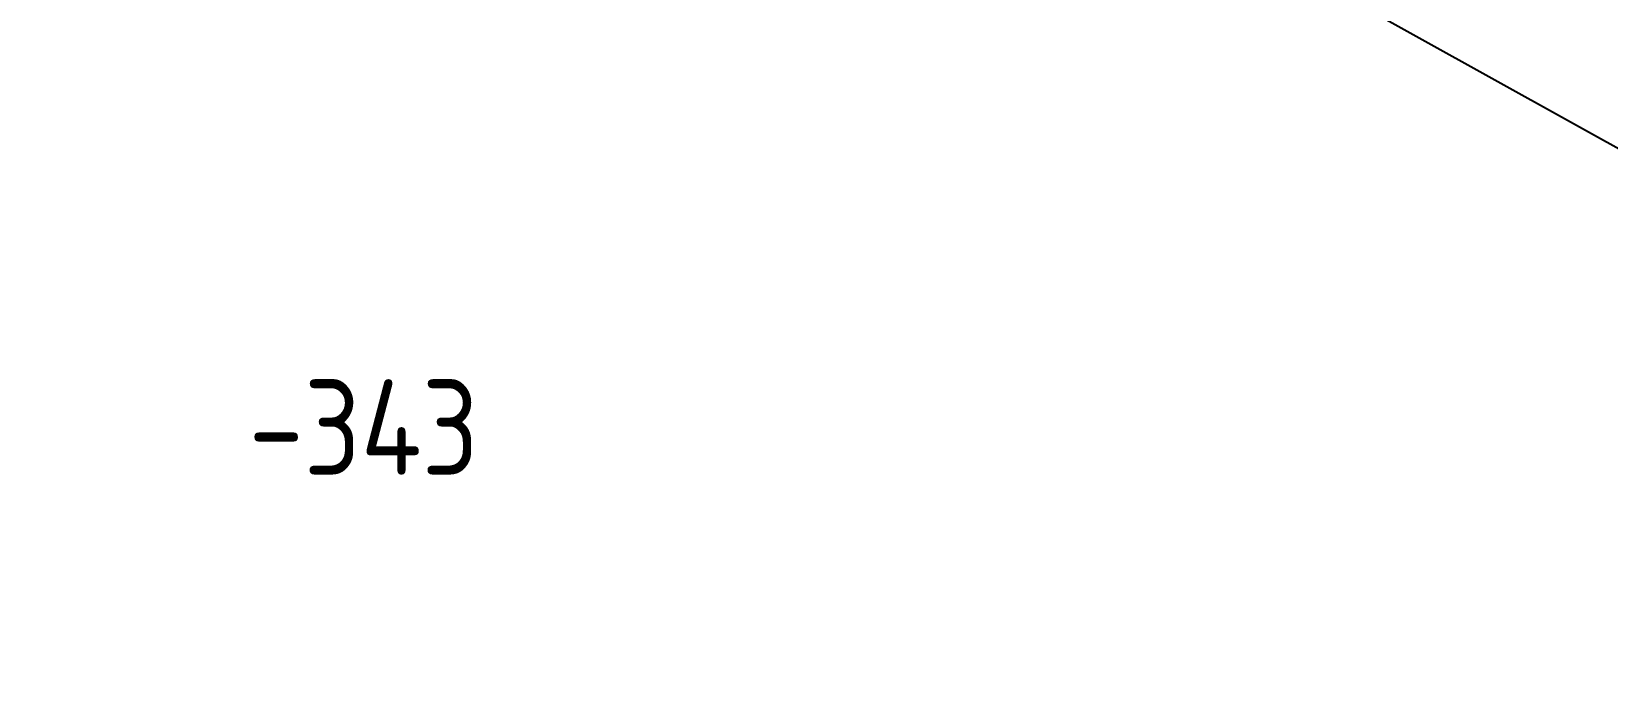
# Model space of a CAD drawing. Header units: millimetres. Extents: x 578 to 1029, y 98 to 264.
# Drawn here: x 777.4 to 783.19, y 133.8 to 136.16 of the extents above; entities that cross this region are included whole.
import ezdxf
from ezdxf import colors
from ezdxf.entities.mleader import LeaderData, LeaderLine
from ezdxf.math import Vec2, Vec3

# ---------------------------------------------------------------- set-up
doc = ezdxf.new("R2010")
doc.units = ezdxf.units.MM
doc.layers.add('Низ котлована', color=7, linetype='Continuous', lineweight=25)
doc.styles.add('ISOCPEUR_2', font='isocpeur.ttf', dxfattribs={"width": 0.85, "height": 300})
doc.styles.get("Standard").update_dxf_attribs({"font": 'arial.ttf'})

msp = doc.modelspace()

# ---------------------------------------------------------------- texts
at = {"layer": 'Низ котлована', "lineweight": 18, "insert": (778.1998, 134.8794), "char_height": 0.35, "width": 1.14481, "attachment_point": 1, "style": 'ISOCPEUR_2'}
msp.add_mtext('-343', dxfattribs=at)

# ---------------------------------------------------------------- leaders
at = {"color": 7}
ml = msp.add_multileader_mtext('Standard', dxfattribs=at)
ml.set_content('Захватка 1', color=7)
ml.set_leader_properties()
ml.build(insert=Vec2(0, 0))
ml.multileader.update_dxf_attribs({"text_left_attachment_type": 6, "text_right_attachment_type": 6, "dogleg_length": 2, "arrow_head_size": 1})
ctx = ml.context
ctx.base_point, ctx.char_height, ctx.arrow_head_size, ctx.landing_gap_size, ctx.plane_origin = Vec3(768.579, 138.4585), 1, 1, 0.5, Vec3(776.8959, 119.4859)
ctx.left_attachment, ctx.right_attachment, ctx.text_align_type = 6, 6, 1
notes = []
notes.append((ctx, [(0, (1, 1, 0), (778.3007, 138.4585), (-1, 0), 2, [(0, [(786.7934, 133.749)], 0, [])])]))
ctx.mtext.insert, ctx.mtext.alignment, ctx.mtext.flow_direction = Vec3(772.4399, 139.6585), 2, 5
for ctx, leaders in notes:
    for number, flags, end, landing, length, lines in leaders:
        leader = LeaderData()
        leader.index, (leader.has_last_leader_line, leader.has_dogleg_vector, leader.attachment_direction) = number, flags
        leader.last_leader_point, leader.dogleg_vector, leader.dogleg_length = Vec3(end), Vec3(landing), length
        for number, points, colour, breaks in lines:
            line = LeaderLine()
            line.index, line.vertices, line.color, line.breaks = number, Vec3.list(points), colors.encode_raw_color(colour), breaks
            leader.lines.append(line)
        ctx.leaders.append(leader)

doc.saveas('drawing.dxf')
